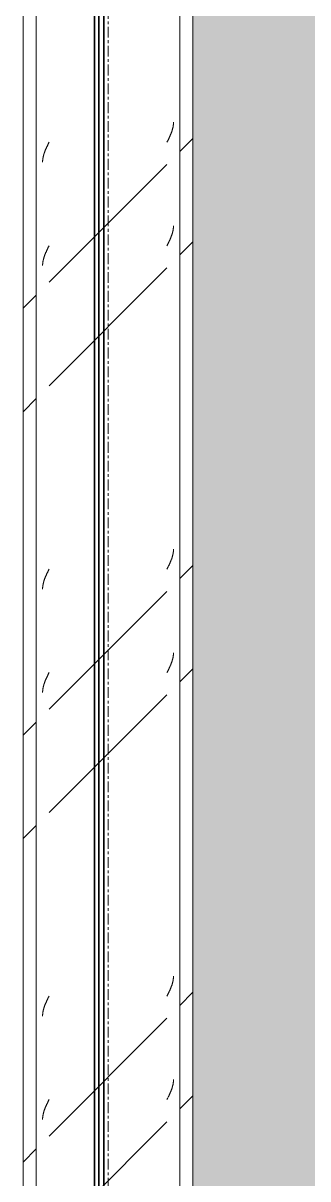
# Model space of a CAD drawing. Header units: centimetres. Extents: x -6741 to 14818, y -293 to 1595.
# Drawn here: x 8829.1 to 8862.6, y 529.3 to 665.4 of the extents above; entities that cross this region are included whole.
import ezdxf

# ---------------------------------------------------------------- set-up
doc = ezdxf.new("R2010")
doc.units = ezdxf.units.CM
doc.linetypes.add('Grid Line', pattern=[2.2225, 1.27, -0.3175, 0.3175, -0.3175])
for name, color, linetype, lineweight in [('A-WALL', 7, 'Continuous', 9), ('A-WALL-PATT', 7, 'Continuous', 35), ('I-WALL', 7, 'Continuous', 9), ('S-COLS', 7, 'Continuous', 9), ('S-GRID', 7, 'Continuous', 9)]:
    doc.layers.add(name, color=color, linetype=linetype, lineweight=lineweight)
pattern_1 = [(45, (50.4, 0), (-25.14472, 25.14472), []), (45, (50.4, 38.1), (-25.14472, 25.14472), [])]

# ---------------------------------------------------------------- blocks, each defined once
blk = doc.blocks.new('PQ_RVR_ARQ-01_ZZ_ZZ_MO_T_A_rvt-3-Elevación Eje 8-9')
at = {"layer": 'A-WALL-PATT', "lineweight": 9, "true_color": 0xeaeaea}
h = blk.add_hatch(color=254, dxfattribs=at)
h.paths.add_polyline_path([(-4844.57, 494), (-4844.57, 801.54), (-5950.12, 801.54), (-5984.79, 494), (-5508.41, 494)])
h.paths.add_polyline_path([(-6074.13, 494), (-6074.13, 801.54), (-6090.44, 801.54), (-6090.44, 494)])
at = {"layer": 'A-WALL', "color": 254, "lineweight": 35, "true_color": 0xcccccc}
for p, q in [((-6102.04, 888.57), (-6102.04, 515.53)), ((-6101.54, 515.53), (-6101.54, 888.53))]:
    blk.add_line(p, q, dxfattribs=at)
at = {"layer": 'I-WALL', "color": 254, "lineweight": 35, "true_color": 0xcccccc}
blk.add_line((-6100.94, 801.54), (-6100.94, 494), dxfattribs=at)
blk = doc.blocks.new('FP_20-Elevación Eje 8-9')
at = {"layer": 'S-COLS', "color": 9, "true_color": 0xc0c0c0}
for p, q in [((-6092.75, 653.5), (-6092.74, 653.54)), ((-6092.74, 653.69), (-6092.74, 653.73)), ((-6092.74, 653.65), (-6092.74, 653.69)), ((-6092.74, 653.61), (-6092.74, 653.65)), ((-6092.74, 653.58), (-6092.74, 653.61)), ((-6092.74, 653.54), (-6092.74, 653.58)), ((-6093.14, 652.12), (-6093.13, 652.16)), ((-6093.13, 652.16), (-6093.11, 652.2)), ((-6093.11, 652.2), (-6093.09, 652.23)), ((-6093.09, 652.23), (-6093.08, 652.27)), ((-6093.08, 652.27), (-6093.06, 652.31)), ((-6093.06, 652.31), (-6093.05, 652.35)), ((-6093.05, 652.35), (-6093.03, 652.38)), ((-6093.03, 652.38), (-6093.02, 652.42)), ((-6093.02, 652.42), (-6093, 652.46)), ((-6093, 652.46), (-6092.99, 652.49)), ((-6092.99, 652.49), (-6092.97, 652.53)), ((-6092.97, 652.53), (-6092.96, 652.57)), ((-6092.96, 652.57), (-6092.95, 652.61)), ((-6092.95, 652.61), (-6092.94, 652.64)), ((-6092.94, 652.64), (-6092.92, 652.68)), ((-6092.92, 652.68), (-6092.91, 652.72)), ((-6092.91, 652.72), (-6092.9, 652.76)), ((-6092.9, 652.76), (-6092.89, 652.79)), ((-6092.89, 652.79), (-6092.88, 652.83)), ((-6092.88, 652.83), (-6092.87, 652.87)), ((-6092.87, 652.87), (-6092.86, 652.91)), ((-6092.86, 652.91), (-6092.85, 652.94)), ((-6092.85, 652.94), (-6092.84, 652.98)), ((-6092.84, 652.98), (-6092.83, 653.02)), ((-6092.83, 653.02), (-6092.82, 653.05)), ((-6092.82, 653.05), (-6092.81, 653.09)), ((-6092.81, 653.09), (-6092.8, 653.13)), ((-6092.8, 653.13), (-6092.79, 653.17)), ((-6092.79, 653.2), (-6092.78, 653.24)), ((-6092.79, 653.17), (-6092.79, 653.2)), ((-6092.78, 653.24), (-6092.77, 653.28)), ((-6092.77, 653.32), (-6092.76, 653.35)), ((-6092.77, 653.28), (-6092.77, 653.32)), ((-6092.76, 653.39), (-6092.75, 653.43)), ((-6092.76, 653.35), (-6092.76, 653.39)), ((-6092.75, 653.46), (-6092.75, 653.5)), ((-6092.75, 653.43), (-6092.75, 653.46)), ((-6093.5, 651.38), (-6093.49, 651.41)), ((-6093.49, 651.41), (-6093.47, 651.45)), ((-6093.47, 651.45), (-6093.45, 651.49)), ((-6093.45, 651.49), (-6093.43, 651.52)), ((-6093.43, 651.52), (-6093.41, 651.56)), ((-6093.41, 651.56), (-6093.39, 651.6)), ((-6093.39, 651.6), (-6093.37, 651.64)), ((-6093.37, 651.64), (-6093.35, 651.67)), ((-6093.35, 651.67), (-6093.34, 651.71)), ((-6093.34, 651.71), (-6093.32, 651.75)), ((-6093.32, 651.75), (-6093.3, 651.79)), ((-6093.3, 651.79), (-6093.28, 651.82)), ((-6093.28, 651.82), (-6093.26, 651.86)), ((-6093.26, 651.86), (-6093.25, 651.9)), ((-6093.25, 651.9), (-6093.23, 651.94)), ((-6093.23, 651.94), (-6093.21, 651.97)), ((-6093.21, 651.97), (-6093.19, 652.01)), ((-6093.19, 652.01), (-6093.18, 652.05)), ((-6093.18, 652.05), (-6093.16, 652.08)), ((-6093.16, 652.08), (-6093.14, 652.12)), ((-6092.75, 641.31), (-6092.74, 641.35)), ((-6092.75, 641.28), (-6092.75, 641.31)), ((-6092.75, 641.24), (-6092.75, 641.28)), ((-6092.74, 641.5), (-6092.74, 641.54)), ((-6092.74, 641.46), (-6092.74, 641.5)), ((-6092.74, 641.42), (-6092.74, 641.46)), ((-6092.74, 641.39), (-6092.74, 641.42)), ((-6092.74, 641.35), (-6092.74, 641.39)), ((-6093.18, 639.86), (-6093.16, 639.89)), ((-6093.16, 639.89), (-6093.14, 639.93)), ((-6093.14, 639.93), (-6093.13, 639.97)), ((-6093.13, 639.97), (-6093.11, 640.01)), ((-6093.11, 640.01), (-6093.09, 640.04)), ((-6093.09, 640.04), (-6093.08, 640.08)), ((-6093.08, 640.08), (-6093.06, 640.12)), ((-6093.06, 640.12), (-6093.05, 640.16)), ((-6093.05, 640.16), (-6093.03, 640.19)), ((-6093.03, 640.19), (-6093.02, 640.23)), ((-6093.02, 640.23), (-6093, 640.27)), ((-6093, 640.27), (-6092.99, 640.31)), ((-6092.99, 640.31), (-6092.97, 640.34)), ((-6092.97, 640.34), (-6092.96, 640.38)), ((-6092.96, 640.38), (-6092.95, 640.42)), ((-6092.95, 640.42), (-6092.94, 640.45)), ((-6092.94, 640.45), (-6092.92, 640.49)), ((-6092.92, 640.49), (-6092.91, 640.53)), ((-6092.91, 640.53), (-6092.9, 640.57)), ((-6092.9, 640.57), (-6092.89, 640.6)), ((-6092.89, 640.6), (-6092.88, 640.64)), ((-6092.88, 640.64), (-6092.87, 640.68)), ((-6092.87, 640.68), (-6092.86, 640.72)), ((-6092.86, 640.72), (-6092.85, 640.75)), ((-6092.85, 640.75), (-6092.84, 640.79)), ((-6092.84, 640.79), (-6092.83, 640.83)), ((-6092.83, 640.83), (-6092.82, 640.86)), ((-6092.82, 640.86), (-6092.81, 640.9)), ((-6092.81, 640.9), (-6092.8, 640.94)), ((-6092.8, 640.94), (-6092.79, 640.98)), ((-6092.79, 641.01), (-6092.78, 641.05)), ((-6092.79, 640.98), (-6092.79, 641.01)), ((-6092.78, 641.05), (-6092.77, 641.09)), ((-6092.77, 641.13), (-6092.76, 641.16)), ((-6092.77, 641.09), (-6092.77, 641.13)), ((-6092.76, 641.2), (-6092.75, 641.24)), ((-6092.76, 641.16), (-6092.76, 641.2)), ((-6093.5, 639.19), (-6093.49, 639.22)), ((-6093.49, 639.22), (-6093.47, 639.26)), ((-6093.47, 639.26), (-6093.45, 639.3)), ((-6093.45, 639.3), (-6093.43, 639.34)), ((-6093.43, 639.34), (-6093.41, 639.37)), ((-6093.41, 639.37), (-6093.39, 639.41)), ((-6093.39, 639.41), (-6093.37, 639.45)), ((-6093.37, 639.45), (-6093.35, 639.48)), ((-6093.35, 639.48), (-6093.34, 639.52)), ((-6093.34, 639.52), (-6093.32, 639.56)), ((-6093.32, 639.56), (-6093.3, 639.6)), ((-6093.3, 639.6), (-6093.28, 639.63)), ((-6093.28, 639.63), (-6093.26, 639.67)), ((-6093.26, 639.67), (-6093.25, 639.71)), ((-6093.25, 639.71), (-6093.23, 639.75)), ((-6093.23, 639.75), (-6093.21, 639.78)), ((-6093.21, 639.78), (-6093.19, 639.82)), ((-6093.19, 639.82), (-6093.18, 639.86)), ((-6092.76, 603.1), (-6092.75, 603.14)), ((-6092.75, 603.21), (-6092.74, 603.25)), ((-6092.75, 603.18), (-6092.75, 603.21)), ((-6092.75, 603.14), (-6092.75, 603.18)), ((-6092.74, 603.4), (-6092.74, 603.44)), ((-6092.74, 603.36), (-6092.74, 603.4)), ((-6092.74, 603.32), (-6092.74, 603.36)), ((-6092.74, 603.29), (-6092.74, 603.32)), ((-6092.74, 603.25), (-6092.74, 603.29)), ((-6093.18, 601.76), (-6093.16, 601.79)), ((-6093.16, 601.79), (-6093.14, 601.83)), ((-6093.14, 601.83), (-6093.13, 601.87)), ((-6093.13, 601.87), (-6093.11, 601.91)), ((-6093.11, 601.91), (-6093.09, 601.94)), ((-6093.09, 601.94), (-6093.08, 601.98)), ((-6093.08, 601.98), (-6093.06, 602.02)), ((-6093.06, 602.02), (-6093.05, 602.06)), ((-6093.05, 602.06), (-6093.03, 602.09)), ((-6093.03, 602.09), (-6093.02, 602.13)), ((-6093.02, 602.13), (-6093, 602.17)), ((-6093, 602.17), (-6092.99, 602.21)), ((-6092.99, 602.21), (-6092.97, 602.24)), ((-6092.97, 602.24), (-6092.96, 602.28)), ((-6092.96, 602.28), (-6092.95, 602.32)), ((-6092.95, 602.32), (-6092.94, 602.35)), ((-6092.94, 602.35), (-6092.92, 602.39)), ((-6092.92, 602.39), (-6092.91, 602.43)), ((-6092.91, 602.43), (-6092.9, 602.47)), ((-6092.9, 602.47), (-6092.89, 602.5)), ((-6092.89, 602.5), (-6092.88, 602.54)), ((-6092.88, 602.54), (-6092.87, 602.58)), ((-6092.87, 602.58), (-6092.86, 602.62)), ((-6092.86, 602.62), (-6092.85, 602.65)), ((-6092.85, 602.65), (-6092.84, 602.69)), ((-6092.84, 602.69), (-6092.83, 602.73)), ((-6092.83, 602.73), (-6092.82, 602.76)), ((-6092.82, 602.76), (-6092.81, 602.8)), ((-6092.81, 602.8), (-6092.8, 602.84)), ((-6092.8, 602.84), (-6092.79, 602.88)), ((-6092.79, 602.91), (-6092.78, 602.95)), ((-6092.79, 602.88), (-6092.79, 602.91)), ((-6092.78, 602.95), (-6092.77, 602.99)), ((-6092.77, 603.03), (-6092.76, 603.06)), ((-6092.77, 602.99), (-6092.77, 603.03)), ((-6092.76, 603.06), (-6092.76, 603.1)), ((-6093.5, 601.09), (-6093.49, 601.12)), ((-6093.49, 601.12), (-6093.47, 601.16)), ((-6093.47, 601.16), (-6093.45, 601.2)), ((-6093.45, 601.2), (-6093.43, 601.24)), ((-6093.43, 601.24), (-6093.41, 601.27)), ((-6093.41, 601.27), (-6093.39, 601.31)), ((-6093.39, 601.31), (-6093.37, 601.35)), ((-6093.37, 601.35), (-6093.35, 601.38)), ((-6093.35, 601.38), (-6093.34, 601.42)), ((-6093.34, 601.42), (-6093.32, 601.46)), ((-6093.32, 601.46), (-6093.3, 601.5)), ((-6093.3, 601.5), (-6093.28, 601.53)), ((-6093.28, 601.53), (-6093.26, 601.57)), ((-6093.26, 601.57), (-6093.25, 601.61)), ((-6093.25, 601.61), (-6093.23, 601.65)), ((-6093.23, 601.65), (-6093.21, 601.68)), ((-6093.21, 601.68), (-6093.19, 601.72)), ((-6093.19, 601.72), (-6093.18, 601.76)), ((-6092.76, 590.91), (-6092.75, 590.95)), ((-6092.76, 590.87), (-6092.76, 590.91)), ((-6092.75, 591.02), (-6092.74, 591.06)), ((-6092.75, 590.99), (-6092.75, 591.02)), ((-6092.75, 590.95), (-6092.75, 590.99)), ((-6092.74, 591.21), (-6092.74, 591.25)), ((-6092.74, 591.17), (-6092.74, 591.21)), ((-6092.74, 591.14), (-6092.74, 591.17)), ((-6092.74, 591.1), (-6092.74, 591.14)), ((-6092.74, 591.06), (-6092.74, 591.1)), ((-6093.21, 589.49), (-6093.19, 589.53)), ((-6093.19, 589.53), (-6093.18, 589.57)), ((-6093.18, 589.57), (-6093.16, 589.61)), ((-6093.16, 589.61), (-6093.14, 589.64)), ((-6093.14, 589.64), (-6093.13, 589.68)), ((-6093.13, 589.68), (-6093.11, 589.72)), ((-6093.11, 589.72), (-6093.09, 589.75)), ((-6093.09, 589.75), (-6093.08, 589.79)), ((-6093.08, 589.79), (-6093.06, 589.83)), ((-6093.06, 589.83), (-6093.05, 589.87)), ((-6093.05, 589.87), (-6093.03, 589.9)), ((-6093.03, 589.9), (-6093.02, 589.94)), ((-6093.02, 589.94), (-6093, 589.98)), ((-6093, 589.98), (-6092.99, 590.02)), ((-6092.99, 590.02), (-6092.97, 590.05)), ((-6092.97, 590.05), (-6092.96, 590.09)), ((-6092.96, 590.09), (-6092.95, 590.13)), ((-6092.95, 590.13), (-6092.94, 590.17)), ((-6092.94, 590.17), (-6092.92, 590.2)), ((-6092.92, 590.2), (-6092.91, 590.24)), ((-6092.91, 590.24), (-6092.9, 590.28)), ((-6092.9, 590.28), (-6092.89, 590.31)), ((-6092.89, 590.31), (-6092.88, 590.35)), ((-6092.88, 590.35), (-6092.87, 590.39)), ((-6092.87, 590.39), (-6092.86, 590.43)), ((-6092.86, 590.43), (-6092.85, 590.46)), ((-6092.85, 590.46), (-6092.84, 590.5)), ((-6092.84, 590.5), (-6092.83, 590.54)), ((-6092.83, 590.54), (-6092.82, 590.58)), ((-6092.82, 590.58), (-6092.81, 590.61)), ((-6092.81, 590.61), (-6092.8, 590.65)), ((-6092.8, 590.65), (-6092.79, 590.69)), ((-6092.79, 590.72), (-6092.78, 590.76)), ((-6092.79, 590.69), (-6092.79, 590.72)), ((-6092.78, 590.76), (-6092.77, 590.8)), ((-6092.77, 590.84), (-6092.76, 590.87)), ((-6092.77, 590.8), (-6092.77, 590.84)), ((-6093.5, 588.9), (-6093.49, 588.93)), ((-6093.49, 588.93), (-6093.47, 588.97)), ((-6093.47, 588.97), (-6093.45, 589.01)), ((-6093.45, 589.01), (-6093.43, 589.05)), ((-6093.43, 589.05), (-6093.41, 589.08)), ((-6093.41, 589.08), (-6093.39, 589.12)), ((-6093.39, 589.12), (-6093.37, 589.16)), ((-6093.37, 589.16), (-6093.35, 589.2)), ((-6093.35, 589.2), (-6093.34, 589.23)), ((-6093.34, 589.23), (-6093.32, 589.27)), ((-6093.32, 589.27), (-6093.3, 589.31)), ((-6093.3, 589.31), (-6093.28, 589.34)), ((-6093.28, 589.34), (-6093.26, 589.38)), ((-6093.26, 589.38), (-6093.25, 589.42)), ((-6093.25, 589.42), (-6093.23, 589.46)), ((-6093.23, 589.46), (-6093.21, 589.49)), ((-6092.77, 552.74), (-6092.76, 552.77)), ((-6092.76, 552.81), (-6092.75, 552.85)), ((-6092.76, 552.77), (-6092.76, 552.81)), ((-6092.75, 552.92), (-6092.74, 552.96)), ((-6092.75, 552.89), (-6092.75, 552.92)), ((-6092.75, 552.85), (-6092.75, 552.89)), ((-6092.74, 553.11), (-6092.74, 553.15)), ((-6092.74, 553.07), (-6092.74, 553.11)), ((-6092.74, 553.04), (-6092.74, 553.07)), ((-6092.74, 553), (-6092.74, 553.04)), ((-6092.74, 552.96), (-6092.74, 553)), ((-6093.21, 551.39), (-6093.19, 551.43)), ((-6093.19, 551.43), (-6093.18, 551.47)), ((-6093.18, 551.47), (-6093.16, 551.51)), ((-6093.16, 551.51), (-6093.14, 551.54)), ((-6093.14, 551.54), (-6093.13, 551.58)), ((-6093.13, 551.58), (-6093.11, 551.62)), ((-6093.11, 551.62), (-6093.09, 551.65)), ((-6093.09, 551.65), (-6093.08, 551.69)), ((-6093.08, 551.69), (-6093.06, 551.73)), ((-6093.06, 551.73), (-6093.05, 551.77)), ((-6093.05, 551.77), (-6093.03, 551.8)), ((-6093.03, 551.8), (-6093.02, 551.84)), ((-6093.02, 551.84), (-6093, 551.88)), ((-6093, 551.88), (-6092.99, 551.92)), ((-6092.99, 551.92), (-6092.97, 551.95)), ((-6092.97, 551.95), (-6092.96, 551.99)), ((-6092.96, 551.99), (-6092.95, 552.03)), ((-6092.95, 552.03), (-6092.94, 552.07)), ((-6092.94, 552.07), (-6092.92, 552.1)), ((-6092.92, 552.1), (-6092.91, 552.14)), ((-6092.91, 552.14), (-6092.9, 552.18)), ((-6092.9, 552.18), (-6092.89, 552.21)), ((-6092.89, 552.21), (-6092.88, 552.25)), ((-6092.88, 552.25), (-6092.87, 552.29)), ((-6092.87, 552.29), (-6092.86, 552.33)), ((-6092.86, 552.33), (-6092.85, 552.36)), ((-6092.85, 552.36), (-6092.84, 552.4)), ((-6092.84, 552.4), (-6092.83, 552.44)), ((-6092.83, 552.44), (-6092.82, 552.48)), ((-6092.82, 552.48), (-6092.81, 552.51)), ((-6092.81, 552.51), (-6092.8, 552.55)), ((-6092.8, 552.55), (-6092.79, 552.59)), ((-6092.79, 552.62), (-6092.78, 552.66)), ((-6092.79, 552.59), (-6092.79, 552.62)), ((-6092.78, 552.66), (-6092.77, 552.7)), ((-6092.77, 552.7), (-6092.77, 552.74)), ((-6093.5, 550.8), (-6093.49, 550.83)), ((-6093.49, 550.83), (-6093.47, 550.87)), ((-6093.47, 550.87), (-6093.45, 550.91)), ((-6093.45, 550.91), (-6093.43, 550.95)), ((-6093.43, 550.95), (-6093.41, 550.98)), ((-6093.41, 550.98), (-6093.39, 551.02)), ((-6093.39, 551.02), (-6093.37, 551.06)), ((-6093.37, 551.06), (-6093.35, 551.1)), ((-6093.35, 551.1), (-6093.34, 551.13)), ((-6093.34, 551.13), (-6093.32, 551.17)), ((-6093.32, 551.17), (-6093.3, 551.21)), ((-6093.3, 551.21), (-6093.28, 551.24)), ((-6093.28, 551.24), (-6093.26, 551.28)), ((-6093.26, 551.28), (-6093.25, 551.32)), ((-6093.25, 551.32), (-6093.23, 551.36)), ((-6093.23, 551.36), (-6093.21, 551.39)), ((-6092.78, 540.47), (-6092.77, 540.51)), ((-6092.77, 540.55), (-6092.76, 540.58)), ((-6092.77, 540.51), (-6092.77, 540.55)), ((-6092.76, 540.62), (-6092.75, 540.66)), ((-6092.76, 540.58), (-6092.76, 540.62)), ((-6092.75, 540.73), (-6092.74, 540.77)), ((-6092.75, 540.7), (-6092.75, 540.73)), ((-6092.75, 540.66), (-6092.75, 540.7)), ((-6092.74, 540.92), (-6092.74, 540.96)), ((-6092.74, 540.88), (-6092.74, 540.92)), ((-6092.74, 540.85), (-6092.74, 540.88)), ((-6092.74, 540.81), (-6092.74, 540.85)), ((-6092.74, 540.77), (-6092.74, 540.81)), ((-6093.25, 539.13), (-6093.23, 539.17)), ((-6093.23, 539.17), (-6093.21, 539.2)), ((-6093.21, 539.2), (-6093.19, 539.24)), ((-6093.19, 539.24), (-6093.18, 539.28)), ((-6093.18, 539.28), (-6093.16, 539.32)), ((-6093.16, 539.32), (-6093.14, 539.35)), ((-6093.14, 539.35), (-6093.13, 539.39)), ((-6093.13, 539.39), (-6093.11, 539.43)), ((-6093.11, 539.43), (-6093.09, 539.47)), ((-6093.09, 539.47), (-6093.08, 539.5)), ((-6093.08, 539.5), (-6093.06, 539.54)), ((-6093.06, 539.54), (-6093.05, 539.58)), ((-6093.05, 539.58), (-6093.03, 539.61)), ((-6093.03, 539.61), (-6093.02, 539.65)), ((-6093.02, 539.65), (-6093, 539.69)), ((-6093, 539.69), (-6092.99, 539.73)), ((-6092.99, 539.73), (-6092.97, 539.76)), ((-6092.97, 539.76), (-6092.96, 539.8)), ((-6092.96, 539.8), (-6092.95, 539.84)), ((-6092.95, 539.84), (-6092.94, 539.88)), ((-6092.94, 539.88), (-6092.92, 539.91)), ((-6092.92, 539.91), (-6092.91, 539.95)), ((-6092.91, 539.95), (-6092.9, 539.99)), ((-6092.9, 539.99), (-6092.89, 540.02)), ((-6092.89, 540.02), (-6092.88, 540.06)), ((-6092.88, 540.06), (-6092.87, 540.1)), ((-6092.87, 540.1), (-6092.86, 540.14)), ((-6092.86, 540.14), (-6092.85, 540.17)), ((-6092.85, 540.17), (-6092.84, 540.21)), ((-6092.84, 540.21), (-6092.83, 540.25)), ((-6092.83, 540.25), (-6092.82, 540.29)), ((-6092.82, 540.29), (-6092.81, 540.32)), ((-6092.81, 540.32), (-6092.8, 540.36)), ((-6092.8, 540.36), (-6092.79, 540.4)), ((-6092.79, 540.44), (-6092.78, 540.47)), ((-6092.79, 540.4), (-6092.79, 540.44)), ((-6093.5, 538.61), (-6093.49, 538.64)), ((-6093.49, 538.64), (-6093.47, 538.68)), ((-6093.47, 538.68), (-6093.45, 538.72)), ((-6093.45, 538.72), (-6093.43, 538.76)), ((-6093.43, 538.76), (-6093.41, 538.79)), ((-6093.41, 538.79), (-6093.39, 538.83)), ((-6093.39, 538.83), (-6093.37, 538.87)), ((-6093.37, 538.87), (-6093.35, 538.91)), ((-6093.35, 538.91), (-6093.34, 538.94)), ((-6093.34, 538.94), (-6093.32, 538.98)), ((-6093.32, 538.98), (-6093.3, 539.02)), ((-6093.3, 539.02), (-6093.28, 539.05)), ((-6093.28, 539.05), (-6093.26, 539.09)), ((-6093.26, 539.09), (-6093.25, 539.13))]:
    blk.add_line(p, q, dxfattribs=at)
blk = doc.blocks.new('FP_21-Elevación Eje 8-9')
at = {"layer": 'S-COLS', "color": 9, "true_color": 0xc0c0c0}
for p, q in [((-6107.68, 650.78), (-6107.66, 650.82)), ((-6107.66, 650.82), (-6107.64, 650.85)), ((-6107.64, 650.85), (-6107.63, 650.89)), ((-6107.63, 650.89), (-6107.61, 650.93)), ((-6107.61, 650.93), (-6107.59, 650.97)), ((-6107.59, 650.97), (-6107.57, 651)), ((-6107.57, 651), (-6107.55, 651.04)), ((-6107.55, 651.04), (-6107.53, 651.08)), ((-6107.53, 651.08), (-6107.52, 651.11)), ((-6107.52, 651.11), (-6107.5, 651.15)), ((-6107.5, 651.15), (-6107.48, 651.19)), ((-6107.48, 651.19), (-6107.46, 651.23)), ((-6107.46, 651.23), (-6107.44, 651.26)), ((-6107.44, 651.26), (-6107.42, 651.3)), ((-6107.42, 651.3), (-6107.4, 651.34)), ((-6107.4, 651.34), (-6107.38, 651.38)), ((-6108.13, 649.4), (-6108.12, 649.44)), ((-6108.12, 649.44), (-6108.11, 649.47)), ((-6108.11, 649.51), (-6108.1, 649.55)), ((-6108.11, 649.47), (-6108.11, 649.51)), ((-6108.1, 649.55), (-6108.09, 649.58)), ((-6108.09, 649.62), (-6108.08, 649.66)), ((-6108.09, 649.58), (-6108.09, 649.62)), ((-6108.08, 649.66), (-6108.07, 649.7)), ((-6108.07, 649.7), (-6108.06, 649.73)), ((-6108.06, 649.73), (-6108.05, 649.77)), ((-6108.05, 649.77), (-6108.04, 649.81)), ((-6108.04, 649.81), (-6108.03, 649.85)), ((-6108.03, 649.85), (-6108.02, 649.88)), ((-6108.02, 649.88), (-6108.01, 649.92)), ((-6108.01, 649.92), (-6108, 649.96)), ((-6108, 649.96), (-6107.99, 650)), ((-6107.99, 650), (-6107.98, 650.03)), ((-6107.98, 650.03), (-6107.97, 650.07)), ((-6107.97, 650.07), (-6107.95, 650.11)), ((-6107.95, 650.11), (-6107.94, 650.14)), ((-6107.94, 650.14), (-6107.93, 650.18)), ((-6107.93, 650.18), (-6107.91, 650.22)), ((-6107.91, 650.22), (-6107.9, 650.26)), ((-6107.9, 650.26), (-6107.89, 650.29)), ((-6107.89, 650.29), (-6107.87, 650.33)), ((-6107.87, 650.33), (-6107.86, 650.37)), ((-6107.86, 650.37), (-6107.84, 650.41)), ((-6107.84, 650.41), (-6107.83, 650.44)), ((-6107.83, 650.44), (-6107.81, 650.48)), ((-6107.81, 650.48), (-6107.8, 650.52)), ((-6107.8, 650.52), (-6107.78, 650.55)), ((-6107.78, 650.55), (-6107.76, 650.59)), ((-6107.76, 650.59), (-6107.75, 650.63)), ((-6107.75, 650.63), (-6107.73, 650.67)), ((-6107.73, 650.67), (-6107.71, 650.7)), ((-6107.71, 650.7), (-6107.7, 650.74)), ((-6107.7, 650.74), (-6107.68, 650.78)), ((-6108.15, 649.21), (-6108.14, 649.25)), ((-6108.15, 649.17), (-6108.15, 649.21)), ((-6108.15, 649.14), (-6108.15, 649.17)), ((-6108.15, 649.1), (-6108.15, 649.14)), ((-6108.15, 649.06), (-6108.15, 649.1)), ((-6108.15, 649.03), (-6108.15, 649.06)), ((-6108.14, 649.29), (-6108.13, 649.32)), ((-6108.14, 649.25), (-6108.14, 649.29)), ((-6108.13, 649.36), (-6108.13, 649.4)), ((-6108.13, 649.32), (-6108.13, 649.36)), ((-6107.71, 638.51), (-6107.7, 638.55)), ((-6107.7, 638.55), (-6107.68, 638.59)), ((-6107.68, 638.59), (-6107.66, 638.63)), ((-6107.66, 638.63), (-6107.64, 638.66)), ((-6107.64, 638.66), (-6107.63, 638.7)), ((-6107.63, 638.7), (-6107.61, 638.74)), ((-6107.61, 638.74), (-6107.59, 638.78)), ((-6107.59, 638.78), (-6107.57, 638.81)), ((-6107.57, 638.81), (-6107.55, 638.85)), ((-6107.55, 638.85), (-6107.53, 638.89)), ((-6107.53, 638.89), (-6107.52, 638.92)), ((-6107.52, 638.92), (-6107.5, 638.96)), ((-6107.5, 638.96), (-6107.48, 639)), ((-6107.48, 639), (-6107.46, 639.04)), ((-6107.46, 639.04), (-6107.44, 639.07)), ((-6107.44, 639.07), (-6107.42, 639.11)), ((-6107.42, 639.11), (-6107.4, 639.15)), ((-6107.4, 639.15), (-6107.38, 639.19)), ((-6108.13, 637.21), (-6108.12, 637.25)), ((-6108.13, 637.17), (-6108.13, 637.21)), ((-6108.13, 637.13), (-6108.13, 637.17)), ((-6108.12, 637.25), (-6108.11, 637.28)), ((-6108.11, 637.32), (-6108.1, 637.36)), ((-6108.11, 637.28), (-6108.11, 637.32)), ((-6108.1, 637.36), (-6108.09, 637.4)), ((-6108.09, 637.43), (-6108.08, 637.47)), ((-6108.09, 637.4), (-6108.09, 637.43)), ((-6108.08, 637.47), (-6108.07, 637.51)), ((-6108.07, 637.51), (-6108.06, 637.54)), ((-6108.06, 637.54), (-6108.05, 637.58)), ((-6108.05, 637.58), (-6108.04, 637.62)), ((-6108.04, 637.62), (-6108.03, 637.66)), ((-6108.03, 637.66), (-6108.02, 637.69)), ((-6108.02, 637.69), (-6108.01, 637.73)), ((-6108.01, 637.73), (-6108, 637.77)), ((-6108, 637.77), (-6107.99, 637.81)), ((-6107.99, 637.81), (-6107.98, 637.84)), ((-6107.98, 637.84), (-6107.97, 637.88)), ((-6107.97, 637.88), (-6107.95, 637.92)), ((-6107.95, 637.92), (-6107.94, 637.95)), ((-6107.94, 637.95), (-6107.93, 637.99)), ((-6107.93, 637.99), (-6107.91, 638.03)), ((-6107.91, 638.03), (-6107.9, 638.07)), ((-6107.9, 638.07), (-6107.89, 638.1)), ((-6107.89, 638.1), (-6107.87, 638.14)), ((-6107.87, 638.14), (-6107.86, 638.18)), ((-6107.86, 638.18), (-6107.84, 638.22)), ((-6107.84, 638.22), (-6107.83, 638.25)), ((-6107.83, 638.25), (-6107.81, 638.29)), ((-6107.81, 638.29), (-6107.8, 638.33)), ((-6107.8, 638.33), (-6107.78, 638.37)), ((-6107.78, 638.37), (-6107.76, 638.4)), ((-6107.76, 638.4), (-6107.75, 638.44)), ((-6107.75, 638.44), (-6107.73, 638.48)), ((-6107.73, 638.48), (-6107.71, 638.51)), ((-6108.15, 637.02), (-6108.14, 637.06)), ((-6108.15, 636.99), (-6108.15, 637.02)), ((-6108.15, 636.95), (-6108.15, 636.99)), ((-6108.15, 636.91), (-6108.15, 636.95)), ((-6108.15, 636.87), (-6108.15, 636.91)), ((-6108.15, 636.84), (-6108.15, 636.87)), ((-6108.14, 637.1), (-6108.13, 637.13)), ((-6108.14, 637.06), (-6108.14, 637.1)), ((-6107.73, 600.38), (-6107.71, 600.41)), ((-6107.71, 600.41), (-6107.7, 600.45)), ((-6107.7, 600.45), (-6107.68, 600.49)), ((-6107.68, 600.49), (-6107.66, 600.53)), ((-6107.66, 600.53), (-6107.64, 600.56)), ((-6107.64, 600.56), (-6107.63, 600.6)), ((-6107.63, 600.6), (-6107.61, 600.64)), ((-6107.61, 600.64), (-6107.59, 600.68)), ((-6107.59, 600.68), (-6107.57, 600.71)), ((-6107.57, 600.71), (-6107.55, 600.75)), ((-6107.55, 600.75), (-6107.53, 600.79)), ((-6107.53, 600.79), (-6107.52, 600.82)), ((-6107.52, 600.82), (-6107.5, 600.86)), ((-6107.5, 600.86), (-6107.48, 600.9)), ((-6107.48, 600.9), (-6107.46, 600.94)), ((-6107.46, 600.94), (-6107.44, 600.97)), ((-6107.44, 600.97), (-6107.42, 601.01)), ((-6107.42, 601.01), (-6107.4, 601.05)), ((-6107.4, 601.05), (-6107.38, 601.09)), ((-6108.13, 599.11), (-6108.12, 599.15)), ((-6108.13, 599.07), (-6108.13, 599.11)), ((-6108.13, 599.03), (-6108.13, 599.07)), ((-6108.12, 599.15), (-6108.11, 599.18)), ((-6108.11, 599.22), (-6108.1, 599.26)), ((-6108.11, 599.18), (-6108.11, 599.22)), ((-6108.1, 599.26), (-6108.09, 599.3)), ((-6108.09, 599.33), (-6108.08, 599.37)), ((-6108.09, 599.3), (-6108.09, 599.33)), ((-6108.08, 599.37), (-6108.07, 599.41)), ((-6108.07, 599.41), (-6108.06, 599.44)), ((-6108.06, 599.44), (-6108.05, 599.48)), ((-6108.05, 599.48), (-6108.04, 599.52)), ((-6108.04, 599.52), (-6108.03, 599.56)), ((-6108.03, 599.56), (-6108.02, 599.59)), ((-6108.02, 599.59), (-6108.01, 599.63)), ((-6108.01, 599.63), (-6108, 599.67)), ((-6108, 599.67), (-6107.99, 599.71)), ((-6107.99, 599.71), (-6107.98, 599.74)), ((-6107.98, 599.74), (-6107.97, 599.78)), ((-6107.97, 599.78), (-6107.95, 599.82)), ((-6107.95, 599.82), (-6107.94, 599.85)), ((-6107.94, 599.85), (-6107.93, 599.89)), ((-6107.93, 599.89), (-6107.91, 599.93)), ((-6107.91, 599.93), (-6107.9, 599.97)), ((-6107.9, 599.97), (-6107.89, 600)), ((-6107.89, 600), (-6107.87, 600.04)), ((-6107.87, 600.04), (-6107.86, 600.08)), ((-6107.86, 600.08), (-6107.84, 600.12)), ((-6107.84, 600.12), (-6107.83, 600.15)), ((-6107.83, 600.15), (-6107.81, 600.19)), ((-6107.81, 600.19), (-6107.8, 600.23)), ((-6107.8, 600.23), (-6107.78, 600.27)), ((-6107.78, 600.27), (-6107.76, 600.3)), ((-6107.76, 600.3), (-6107.75, 600.34)), ((-6107.75, 600.34), (-6107.73, 600.38)), ((-6108.15, 598.92), (-6108.14, 598.96)), ((-6108.15, 598.89), (-6108.15, 598.92)), ((-6108.15, 598.85), (-6108.15, 598.89)), ((-6108.15, 598.81), (-6108.15, 598.85)), ((-6108.15, 598.77), (-6108.15, 598.81)), ((-6108.15, 598.74), (-6108.15, 598.77)), ((-6108.14, 599), (-6108.13, 599.03)), ((-6108.14, 598.96), (-6108.14, 599)), ((-6107.75, 588.15), (-6107.73, 588.19)), ((-6107.73, 588.19), (-6107.71, 588.23)), ((-6107.71, 588.23), (-6107.7, 588.26)), ((-6107.7, 588.26), (-6107.68, 588.3)), ((-6107.68, 588.3), (-6107.66, 588.34)), ((-6107.66, 588.34), (-6107.64, 588.37)), ((-6107.64, 588.37), (-6107.63, 588.41)), ((-6107.63, 588.41), (-6107.61, 588.45)), ((-6107.61, 588.45), (-6107.59, 588.49)), ((-6107.59, 588.49), (-6107.57, 588.52)), ((-6107.57, 588.52), (-6107.55, 588.56)), ((-6107.55, 588.56), (-6107.53, 588.6)), ((-6107.53, 588.6), (-6107.52, 588.64)), ((-6107.52, 588.64), (-6107.5, 588.67)), ((-6107.5, 588.67), (-6107.48, 588.71)), ((-6107.48, 588.71), (-6107.46, 588.75)), ((-6107.46, 588.75), (-6107.44, 588.78)), ((-6107.44, 588.78), (-6107.42, 588.82)), ((-6107.42, 588.82), (-6107.4, 588.86)), ((-6107.4, 588.86), (-6107.38, 588.9)), ((-6108.14, 586.81), (-6108.13, 586.84)), ((-6108.14, 586.77), (-6108.14, 586.81)), ((-6108.13, 586.92), (-6108.12, 586.96)), ((-6108.13, 586.88), (-6108.13, 586.92)), ((-6108.13, 586.84), (-6108.13, 586.88)), ((-6108.12, 586.96), (-6108.11, 586.99)), ((-6108.11, 587.03), (-6108.1, 587.07)), ((-6108.11, 586.99), (-6108.11, 587.03)), ((-6108.1, 587.07), (-6108.09, 587.11)), ((-6108.09, 587.14), (-6108.08, 587.18)), ((-6108.09, 587.11), (-6108.09, 587.14)), ((-6108.08, 587.18), (-6108.07, 587.22)), ((-6108.07, 587.22), (-6108.06, 587.26)), ((-6108.06, 587.26), (-6108.05, 587.29)), ((-6108.05, 587.29), (-6108.04, 587.33)), ((-6108.04, 587.33), (-6108.03, 587.37)), ((-6108.03, 587.37), (-6108.02, 587.4)), ((-6108.02, 587.4), (-6108.01, 587.44)), ((-6108.01, 587.44), (-6108, 587.48)), ((-6108, 587.48), (-6107.99, 587.52)), ((-6107.99, 587.52), (-6107.98, 587.55)), ((-6107.98, 587.55), (-6107.97, 587.59)), ((-6107.97, 587.59), (-6107.95, 587.63)), ((-6107.95, 587.63), (-6107.94, 587.67)), ((-6107.94, 587.67), (-6107.93, 587.7)), ((-6107.93, 587.7), (-6107.91, 587.74)), ((-6107.91, 587.74), (-6107.9, 587.78)), ((-6107.9, 587.78), (-6107.89, 587.81)), ((-6107.89, 587.81), (-6107.87, 587.85)), ((-6107.87, 587.85), (-6107.86, 587.89)), ((-6107.86, 587.89), (-6107.84, 587.93)), ((-6107.84, 587.93), (-6107.83, 587.96)), ((-6107.83, 587.96), (-6107.81, 588)), ((-6107.81, 588), (-6107.8, 588.04)), ((-6107.8, 588.04), (-6107.78, 588.08)), ((-6107.78, 588.08), (-6107.76, 588.11)), ((-6107.76, 588.11), (-6107.75, 588.15)), ((-6108.15, 586.73), (-6108.14, 586.77)), ((-6108.15, 586.7), (-6108.15, 586.73)), ((-6108.15, 586.66), (-6108.15, 586.7)), ((-6108.15, 586.62), (-6108.15, 586.66)), ((-6108.15, 586.58), (-6108.15, 586.62)), ((-6108.15, 586.55), (-6108.15, 586.58)), ((-6107.76, 550.01), (-6107.75, 550.05)), ((-6107.75, 550.05), (-6107.73, 550.09)), ((-6107.73, 550.09), (-6107.71, 550.13)), ((-6107.71, 550.13), (-6107.7, 550.16)), ((-6107.7, 550.16), (-6107.68, 550.2)), ((-6107.68, 550.2), (-6107.66, 550.24)), ((-6107.66, 550.24), (-6107.64, 550.27)), ((-6107.64, 550.27), (-6107.63, 550.31)), ((-6107.63, 550.31), (-6107.61, 550.35)), ((-6107.61, 550.35), (-6107.59, 550.39)), ((-6107.59, 550.39), (-6107.57, 550.42)), ((-6107.57, 550.42), (-6107.55, 550.46)), ((-6107.55, 550.46), (-6107.53, 550.5)), ((-6107.53, 550.5), (-6107.52, 550.54)), ((-6107.52, 550.54), (-6107.5, 550.57)), ((-6107.5, 550.57), (-6107.48, 550.61)), ((-6107.48, 550.61), (-6107.46, 550.65)), ((-6107.46, 550.65), (-6107.44, 550.68)), ((-6107.44, 550.68), (-6107.42, 550.72)), ((-6107.42, 550.72), (-6107.4, 550.76)), ((-6107.4, 550.76), (-6107.38, 550.8)), ((-6108.14, 548.71), (-6108.13, 548.74)), ((-6108.14, 548.67), (-6108.14, 548.71)), ((-6108.13, 548.82), (-6108.12, 548.86)), ((-6108.13, 548.78), (-6108.13, 548.82)), ((-6108.13, 548.74), (-6108.13, 548.78)), ((-6108.12, 548.86), (-6108.11, 548.89)), ((-6108.11, 548.93), (-6108.1, 548.97)), ((-6108.11, 548.89), (-6108.11, 548.93)), ((-6108.1, 548.97), (-6108.09, 549.01)), ((-6108.09, 549.04), (-6108.08, 549.08)), ((-6108.09, 549.01), (-6108.09, 549.04)), ((-6108.08, 549.08), (-6108.07, 549.12)), ((-6108.07, 549.12), (-6108.06, 549.16)), ((-6108.06, 549.16), (-6108.05, 549.19)), ((-6108.05, 549.19), (-6108.04, 549.23)), ((-6108.04, 549.23), (-6108.03, 549.27)), ((-6108.03, 549.27), (-6108.02, 549.3)), ((-6108.02, 549.3), (-6108.01, 549.34)), ((-6108.01, 549.34), (-6108, 549.38)), ((-6108, 549.38), (-6107.99, 549.42)), ((-6107.99, 549.42), (-6107.98, 549.45)), ((-6107.98, 549.45), (-6107.97, 549.49)), ((-6107.97, 549.49), (-6107.95, 549.53)), ((-6107.95, 549.53), (-6107.94, 549.57)), ((-6107.94, 549.57), (-6107.93, 549.6)), ((-6107.93, 549.6), (-6107.91, 549.64)), ((-6107.91, 549.64), (-6107.9, 549.68)), ((-6107.9, 549.68), (-6107.89, 549.71)), ((-6107.89, 549.71), (-6107.87, 549.75)), ((-6107.87, 549.75), (-6107.86, 549.79)), ((-6107.86, 549.79), (-6107.84, 549.83)), ((-6107.84, 549.83), (-6107.83, 549.86)), ((-6107.83, 549.86), (-6107.81, 549.9)), ((-6107.81, 549.9), (-6107.8, 549.94)), ((-6107.8, 549.94), (-6107.78, 549.98)), ((-6107.78, 549.98), (-6107.76, 550.01)), ((-6108.15, 548.63), (-6108.14, 548.67)), ((-6108.15, 548.6), (-6108.15, 548.63)), ((-6108.15, 548.56), (-6108.15, 548.6)), ((-6108.15, 548.52), (-6108.15, 548.56)), ((-6108.15, 548.48), (-6108.15, 548.52)), ((-6108.15, 548.45), (-6108.15, 548.48)), ((-6107.8, 537.75), (-6107.78, 537.79)), ((-6107.78, 537.79), (-6107.76, 537.82)), ((-6107.76, 537.82), (-6107.75, 537.86)), ((-6107.75, 537.86), (-6107.73, 537.9)), ((-6107.73, 537.9), (-6107.71, 537.94)), ((-6107.71, 537.94), (-6107.7, 537.97)), ((-6107.7, 537.97), (-6107.68, 538.01)), ((-6107.68, 538.01), (-6107.66, 538.05)), ((-6107.66, 538.05), (-6107.64, 538.08)), ((-6107.64, 538.08), (-6107.63, 538.12)), ((-6107.63, 538.12), (-6107.61, 538.16)), ((-6107.61, 538.16), (-6107.59, 538.2)), ((-6107.59, 538.2), (-6107.57, 538.23)), ((-6107.57, 538.23), (-6107.55, 538.27)), ((-6107.55, 538.27), (-6107.53, 538.31)), ((-6107.53, 538.31), (-6107.52, 538.35)), ((-6107.52, 538.35), (-6107.5, 538.38)), ((-6107.5, 538.38), (-6107.48, 538.42)), ((-6107.48, 538.42), (-6107.46, 538.46)), ((-6107.46, 538.46), (-6107.44, 538.5)), ((-6107.44, 538.5), (-6107.42, 538.53)), ((-6107.42, 538.53), (-6107.4, 538.57)), ((-6107.4, 538.57), (-6107.38, 538.61)), ((-6108.15, 536.44), (-6108.14, 536.48)), ((-6108.15, 536.41), (-6108.15, 536.44)), ((-6108.14, 536.52), (-6108.13, 536.56)), ((-6108.14, 536.48), (-6108.14, 536.52)), ((-6108.13, 536.63), (-6108.12, 536.67)), ((-6108.13, 536.59), (-6108.13, 536.63)), ((-6108.13, 536.56), (-6108.13, 536.59)), ((-6108.12, 536.67), (-6108.11, 536.7)), ((-6108.11, 536.74), (-6108.1, 536.78)), ((-6108.11, 536.7), (-6108.11, 536.74)), ((-6108.1, 536.78), (-6108.09, 536.82)), ((-6108.09, 536.85), (-6108.08, 536.89)), ((-6108.09, 536.82), (-6108.09, 536.85)), ((-6108.08, 536.89), (-6108.07, 536.93)), ((-6108.07, 536.93), (-6108.06, 536.97)), ((-6108.06, 536.97), (-6108.05, 537)), ((-6108.05, 537), (-6108.04, 537.04)), ((-6108.04, 537.04), (-6108.03, 537.08)), ((-6108.03, 537.08), (-6108.02, 537.11)), ((-6108.02, 537.11), (-6108.01, 537.15)), ((-6108.01, 537.15), (-6108, 537.19)), ((-6108, 537.19), (-6107.99, 537.23)), ((-6107.99, 537.23), (-6107.98, 537.26)), ((-6107.98, 537.26), (-6107.97, 537.3)), ((-6107.97, 537.3), (-6107.95, 537.34)), ((-6107.95, 537.34), (-6107.94, 537.38)), ((-6107.94, 537.38), (-6107.93, 537.41)), ((-6107.93, 537.41), (-6107.91, 537.45)), ((-6107.91, 537.45), (-6107.9, 537.49)), ((-6107.9, 537.49), (-6107.89, 537.53)), ((-6107.89, 537.53), (-6107.87, 537.56)), ((-6107.87, 537.56), (-6107.86, 537.6)), ((-6107.86, 537.6), (-6107.84, 537.64)), ((-6107.84, 537.64), (-6107.83, 537.67)), ((-6107.83, 537.67), (-6107.81, 537.71)), ((-6107.81, 537.71), (-6107.8, 537.75)), ((-6108.15, 536.37), (-6108.15, 536.41)), ((-6108.15, 536.33), (-6108.15, 536.37)), ((-6108.15, 536.29), (-6108.15, 536.33)), ((-6108.15, 536.26), (-6108.15, 536.29))]:
    blk.add_line(p, q, dxfattribs=at)
blk = doc.blocks.new('UC-Perfil universal-Pilar - 200 x 200-1745402-Elevación Eje 8-9')
at = {"layer": 'S-COLS', "true_color": 0xc0c0c0}
h = blk.add_hatch(dxfattribs=at)
h.set_pattern_fill('FP_24', color=9, style=0, pattern_type=2)
h.set_pattern_definition(pattern_1)
h.paths.add_polyline_path([(-6108.9, 94), (-6108.9, 933.53), (-6110.44, 933.53), (-6110.44, 94)])
h = blk.add_hatch(dxfattribs=at)
h.set_pattern_fill('FP_24', color=9, style=0, pattern_type=2)
h.set_pattern_definition(pattern_1)
h.paths.add_polyline_path([(-6107.38, 94), (-6093.5, 94), (-6093.5, 933.53), (-6107.38, 933.53), (-6107.38, 263.57)])
h = blk.add_hatch(dxfattribs=at)
h.set_pattern_fill('FP_24', color=9, style=0, pattern_type=2)
h.set_pattern_definition(pattern_1)
h.paths.add_polyline_path([(-6090.44, 94), (-6090.44, 933.53), (-6091.98, 933.53), (-6091.98, 94)])
at = {"layer": 'S-COLS'}
for p, q in [((-6110.44, 933.53), (-6110.44, 94)), ((-6108.9, 933.53), (-6108.9, 94)), ((-6091.98, 933.53), (-6091.98, 94)), ((-6090.44, 933.53), (-6090.44, 94))]:
    blk.add_line(p, q, dxfattribs=at)
for name in ['FP_20-Elevación Eje 8-9', 'FP_21-Elevación Eje 8-9']:
    blk.add_blockref(name, (0, 0), dxfattribs=at)

msp = doc.modelspace()

# ---------------------------------------------------------------- linework, layer by layer
at = {"layer": 'S-GRID', "color": 253, "linetype": 'Grid Line', "true_color": 0xaaaaaa}
msp.add_line((8839.108, -111.953), (8839.108, 1333.489), dxfattribs=at)

# ---------------------------------------------------------------- block references
at = {"lineweight": 5}
msp.add_blockref('PQ_RVR_ARQ-01_ZZ_ZZ_MO_T_A_rvt-3-Elevación Eje 8-9', (14939.553, 0), dxfattribs=at)
at = {"layer": 'S-COLS'}
msp.add_blockref('UC-Perfil universal-Pilar - 200 x 200-1745402-Elevación Eje 8-9', (14939.553, 0), dxfattribs=at)

doc.saveas('drawing.dxf')
